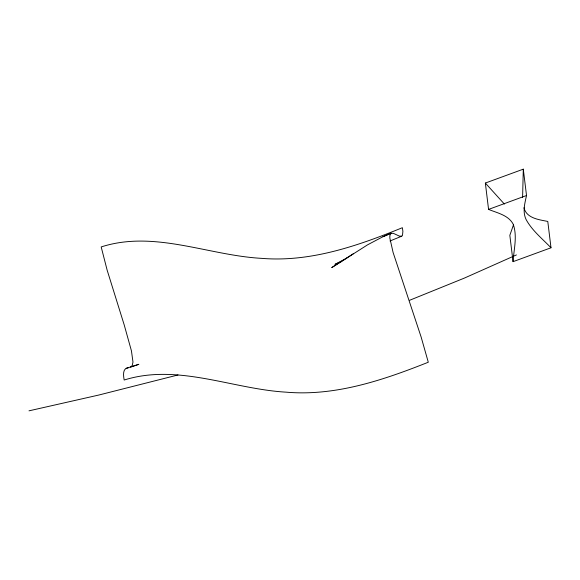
<?xml version="1.0" encoding="UTF-8"?>
<svg xmlns="http://www.w3.org/2000/svg" width="580" height="580" viewBox="0 0 580 580"><rect width="100%" height="100%" fill="white"/><g stroke="black" fill="none" stroke-linecap="round" stroke-linejoin="round"><path stroke-width="0.87" d="M523.957 207.742C526.517 218.312 538.907 219.668 547.781 221.43L551 247.776L513.053 261.667C513.851 249.32 517.519 236.234 513.191 224.192C508.413 215.129 497.277 212.99 488.57 209.402L485.351 183.055L523.298 169.164L522.602 197.381M513.568 224.619L509.834 235.32L513.053 261.667M523.298 169.164L526.517 195.511C524.827 203.283 522.391 211.874 526.074 219.479C532.121 230.644 542.343 238.735 551 247.776M390.007 240.975L401.708 236.212L402.491 235.407L402.89 231.319L402.361 227.708C357.787 245.855 310.517 262.392 261.623 258.354C208.3 255.461 154.251 229.811 101.188 246.935L107.141 270.142L124.229 324.988L131.45 350.914L132.979 362.058L132.189 365.61L130.471 367.191M341.388 261.58L334.935 264.386L346.746 258.165L331.731 267.598L353.249 253.801M345.818 258.68L367.597 244.811L382.952 236.713L391.05 233.247L393.421 233.363L399.337 236.096L401.708 236.212M128.289 367.785C122.264 368.22 123.417 375.927 124.185 380.023C177.843 363.189 232.268 389.028 286.092 392.16C335.385 396.415 383.17 380.154 428.294 362.232L421.16 337.103L393.088 252.445L389.869 238.141L389.847 235.632L391.05 233.247L382.952 236.713M516.432 254.924L464.304 278.125L409.668 300.259M488.57 209.402L526.517 195.511M131.312 366.901L138.859 364.305L126.106 368.38M177.987 374.97L98.738 395.052L29 410.836M485.351 183.055L504.368 204.058"/></g></svg>
